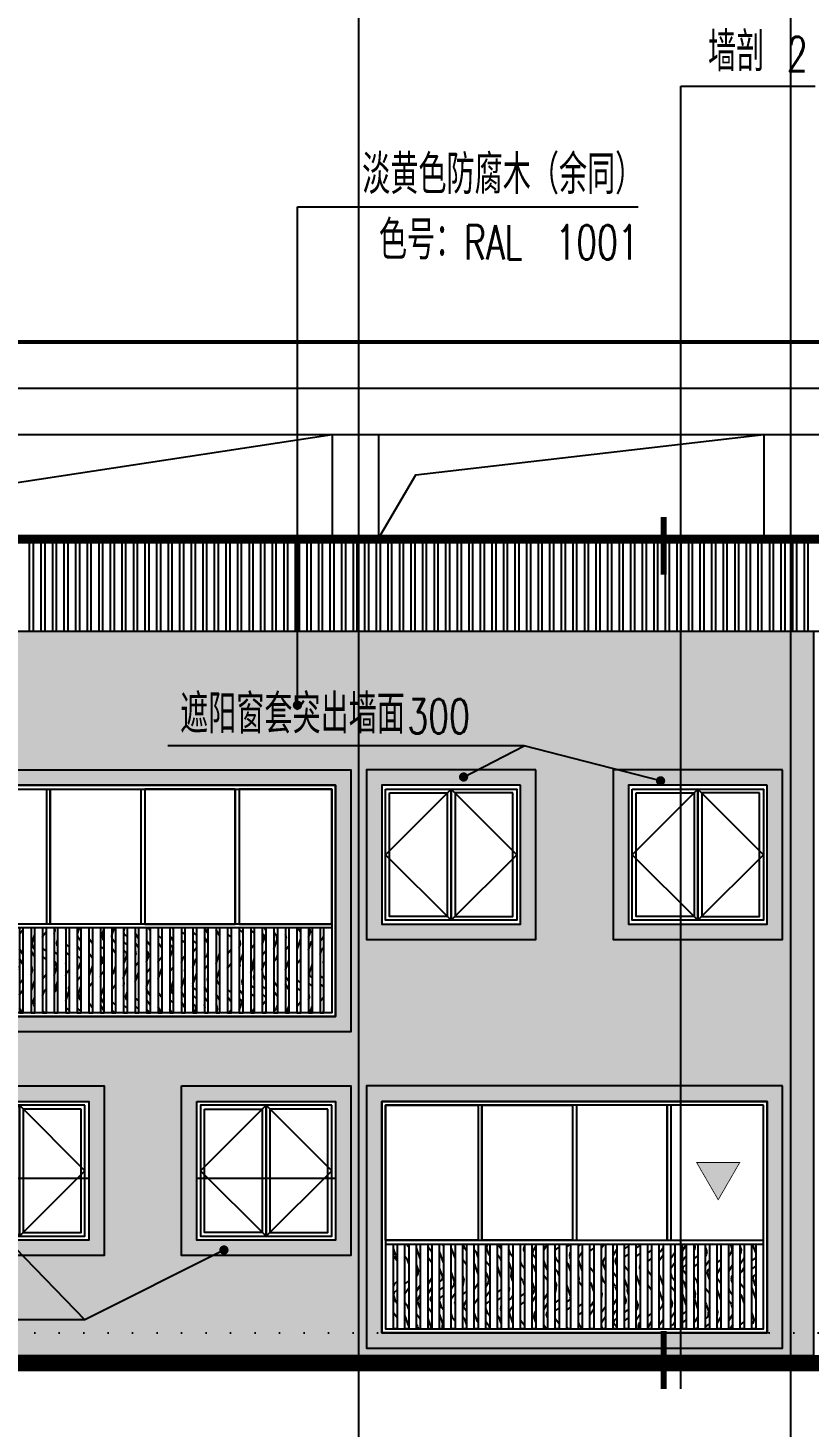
# Model space of a CAD drawing. Header units: millimetres. Extents: x -1048436 to -185795, y -983427 to 400387.
# Drawn here: x -718105 to -707973, y -742416 to -724270 of the extents above; entities that cross this region are included whole.
import ezdxf

# ---------------------------------------------------------------- set-up
doc = ezdxf.new("R2010")
doc.units = ezdxf.units.MM
doc.header["$LTSCALE"] = 500
doc.linetypes.add('A-FP_05$0$pln_L5$0$Col_L4$0$PHANTOM', pattern=[63.5, 31.75, -6.35, 6.35, -6.35, 6.35, -6.35])
doc.linetypes.add('DOT', pattern=[6.35, 0, -6.35])
for name, color, linetype in [('DIM_IDEN', 3, 'Continuous'), ('DIM_LEAD', 3, 'Continuous'), ('PUB_TEXT', 7, 'Continuous'), ('建-填充', 9, 'Continuous'), ('建-文字', 4, 'Continuous'), ('建-楼梯-扶手栏杆', 3, 'Continuous'), ('建-窗', 135, 'Continuous'), ('建-符号', 13, 'Continuous'), ('建-符号-引出', 150, 'Continuous'), ('楼层虚线', 1, 'Continuous')]:
    doc.layers.add(name, color=color, linetype=linetype)
doc.layers.add('建-非打-01', color=6, linetype='Continuous', plot=False)
doc.styles.add('_TCH_DIM', font='SIMPLEX', dxfattribs={"bigfont": 'GBCBIG'})

# ---------------------------------------------------------------- blocks, each defined once
blk = doc.blocks.new('ffghfjj')
at = {"layer": '建-填充', "linetype": 'A-FP_05$0$pln_L5$0$Col_L4$0$PHANTOM'}
h = blk.add_hatch(dxfattribs=at)
h.set_pattern_fill('木纹01', color=256, scale=200)
h.set_pattern_definition([(97.24753, (-684428.8, -478958.74), (-894.5332, 692.6834), [40, -760]), (97.24753, (-684437.5, -479524.36), (-894.5332, 692.6834), [80, -720]), (97.24753, (-684542.8, -479013.6), (-894.5332, 692.6834), [40, -760]), (97.24753, (-684561.6, -479499.8), (-894.5332, 692.6834), [40, -760]), (97.24753, (-684661.8, -479028.7), (-894.5332, 692.6834), [40, -760]), (97.24753, (-684646, -479470.2), (-894.5332, 692.6834), [40, -760]), (97.24753, (-684741.2, -479038.8), (-894.5332, 692.6834), [40, -760]), (97.24753, (-684765, -479485.4), (-894.5332, 692.6834), [40, -440, 40, -280]), (97.24753, (-684844.4, -479495.5), (-894.5332, 692.6834), [80, -400, 40, -280]), (97.24753, (-684958.4, -479550.3), (-894.5332, 692.6834), [40, -120, 40, -320, 40, -240]), (97.24753, (-685032.7, -479600.05), (-894.5332, 692.6834), [40, -160, 80, -520]), (97.24753, (-685138, -479089.25), (-894.5332, 692.6834), [40, -760]), (97.24753, (-685112.1, -479610.15), (-894.5332, 692.6834), [40, -200, 40, -520]), (142.24753, (-684348.05, -479593.6), (-793.6083, -100.9249), [113.1368, -1018.23405]), (142.24753, (-684433.83, -478919.06), (-793.6083, -100.9249), [226.27416, -905.0967]), (142.24753, (-684830.64, -478969.5), (-793.6083, -100.9249), [56.568, -1074.80285]), (142.24753, (-684824.2, -479654.2), (-793.6083, -100.9249), [169.7056, -961.66525]), (142.24753, (-684910, -478979.6), (-793.6083, -100.9249), [282.8427, -848.5281]), (142.24753, (-685029.04, -478994.75), (-793.6083, -100.9249), [169.7056, -961.66525]), (52.24753, (-685088.2, -479163.57), (-100.9249, 793.6083), [56.568, -1074.80285]), (52.24753, (-684418, -479360.6), (-100.9249, 793.6083), [113.1368, -1018.23405]), (52.24753, (-684740.5, -479361.3), (-100.9249, 793.6083), [113.1368, -1018.23405]), (52.24753, (-684612.05, -479103), (-100.9249, 793.6083), [113.1368, -1018.23405]), (52.24753, (-684924.45, -479183.06), (-100.9249, 793.6083), [113.1368, -1018.23405]), (52.24753, (-685008.86, -479153.5), (-100.9249, 793.6083), [169.7056, -961.66525]), (52.24753, (-684507.46, -479291.3), (-100.9249, 793.6083), [169.7056, -961.66525]), (52.24753, (-684562.3, -479177.3), (-100.9249, 793.6083), [169.7056, -961.66525]), (52.24753, (-684824.9, -479331.7), (-100.9249, 793.6083), [169.7056, -961.66525]), (52.24753, (-684874.7, -479257.4), (-100.9249, 793.6083), [169.7056, -961.66525]), (123.812577, (-684511.8, -479574.13), (-100.92491, 793.60832), [89.4427, -1699.4117]), (123.812577, (-684547.83, -478973.88), (-100.92491, 793.60832), [357.7709, -1431.0835]), (123.812577, (-684666.87, -478989.02), (-100.92491, 793.60832), [357.7709, -1431.0835]), (123.812577, (-684746.23, -478999.1), (-100.92491, 793.60832), [357.7712, -536, 178.888, -716.1952]), (123.812577, (-684875.36, -478934.9), (-100.92491, 793.60832), [89.4427, -1699.4117]), (123.812577, (-685062.3, -479684.46), (-100.92491, 793.60832), [89.4427, -1699.4117]), (123.812577, (-685143.04, -479049.57), (-100.92491, 793.60832), [178.88544, -1609.96894]), (70.682475, (-684403.56, -479157.14), (-100.92491, 793.60832), [178.88544, -1609.96894]), (70.682475, (-684566.63, -479460.14), (-100.92491, 793.60832), [178.88544, -1609.96894]), (70.682475, (-684447.6, -479445), (-100.92491, 793.60832), [89.4427, -1699.40894]), (70.682475, (-684651.04, -479430.55), (-100.92491, 793.60832), [268.32816, -1520.5262]), (70.682475, (-684671.23, -479271.83), (-100.92491, 793.60832), [178.88544, -1609.96894]), (70.682475, (-684721, -479197.5), (-100.92491, 793.60832), [178.88544, -1609.96894]), (70.682475, (-684770.1, -479445.7), (-100.92491, 793.60832), [89.4427, -1699.40894]), (70.682475, (-684854.5, -479416.1), (-100.92491, 793.60832), [89.4427, -1699.40894]), (70.682475, (-685053.58, -479118.84), (-100.92491, 793.60832), [89.4427, -1699.40894]), (70.682475, (-684770.77, -479123.2), (-100.92491, 793.60832), [89.4427, -1699.40894]), (70.682475, (-684963.44, -479510.6), (-100.92491, 793.60832), [268.32816, -1520.5262]), (70.682475, (-685037.75, -479560.37), (-100.92491, 793.60832), [178.88544, -1609.96894]), (70.682475, (-684855.18, -479093.6), (-100.92491, 793.60832), [89.44, -804.96, 89.44, -805.0144]), (70.682475, (-684983.62, -479351.88), (-100.92491, 793.60832), [178.88544, -1609.96894]), (70.682475, (-685068.03, -479322.3), (-100.92491, 793.60832), [178.88544, -1609.96894]), (70.682475, (-685117.1, -479570.47), (-100.92491, 793.60832), [178.88544, -1609.96894]), (70.682475, (-685147.4, -479332.4), (-100.92491, 793.60832), [178.88544, -1609.96894])])
h.paths.add_polyline_path([(24500, -48965), (24450, -48965), (24450, -50065), (24500, -50065)])
h.paths.add_polyline_path([(24650, -48965), (24600, -48965), (24600, -50065), (24650, -50065)])
h.paths.add_polyline_path([(24800, -48965), (24750, -48965), (24750, -50065), (24800, -50065)])
h.paths.add_polyline_path([(24950, -48965), (24900, -48965), (24900, -50065), (24950, -50065)])
h.paths.add_polyline_path([(25100, -48965), (25050, -48965), (25050, -50065), (25100, -50065)])
h.paths.add_polyline_path([(25250, -48965), (25200, -48965), (25200, -50065), (25250, -50065)])
h.paths.add_polyline_path([(25400, -48965), (25350, -48965), (25350, -50065), (25400, -50065)])
h.paths.add_polyline_path([(25550, -48965), (25500, -48965), (25500, -50065), (25550, -50065)])
h.paths.add_polyline_path([(25700, -48965), (25650, -48965), (25650, -50065), (25700, -50065)])
h.paths.add_polyline_path([(25850, -48965), (25800, -48965), (25800, -50065), (25850, -50065)])
h.paths.add_polyline_path([(26000, -48965), (25950, -48965), (25950, -50065), (26000, -50065)])
h.paths.add_polyline_path([(26150, -48965), (26100, -48965), (26100, -50065), (26150, -50065)])
h.paths.add_polyline_path([(26300, -48965), (26250, -48965), (26250, -50065), (26300, -50065)])
h.paths.add_polyline_path([(26450, -48965), (26400, -48965), (26400, -50065), (26450, -50065)])
h.paths.add_polyline_path([(26600, -48965), (26550, -48965), (26550, -50065), (26600, -50065)])
h.paths.add_polyline_path([(26750, -48965), (26700, -48965), (26700, -50065), (26750, -50065)])
h.paths.add_polyline_path([(26900, -48965), (26850, -48965), (26850, -50065), (26900, -50065)])
h.paths.add_polyline_path([(27050, -48965), (27000, -48965), (27000, -50065), (27050, -50065)])
h.paths.add_polyline_path([(27200, -48965), (27150, -48965), (27150, -50065), (27200, -50065)])
h.paths.add_polyline_path([(27350, -48965), (27300, -48965), (27300, -50065), (27350, -50065)])
h.paths.add_polyline_path([(27500, -48965), (27450, -48965), (27450, -50065), (27500, -50065)])
h.paths.add_polyline_path([(27650, -48965), (27600, -48965), (27600, -50065), (27650, -50065)])
h.paths.add_polyline_path([(27800, -48965), (27750, -48965), (27750, -50065), (27800, -50065)])
h.paths.add_polyline_path([(27950, -48965), (27900, -48965), (27900, -50065), (27950, -50065)])
h.paths.add_polyline_path([(28100, -48965), (28050, -48965), (28050, -50065), (28100, -50065)])
h.paths.add_polyline_path([(28250, -48965), (28200, -48965), (28200, -50065), (28250, -50065)])
h.paths.add_polyline_path([(28400, -48965), (28350, -48965), (28350, -50065), (28400, -50065)])
h.paths.add_polyline_path([(28550, -48965), (28500, -48965), (28500, -50065), (28550, -50065)])
h.paths.add_polyline_path([(28700, -48965), (28650, -48965), (28650, -50065), (28700, -50065)])
h.paths.add_polyline_path([(28850, -48965), (28800, -48965), (28800, -50065), (28850, -50065)])
h.paths.add_polyline_path([(29000, -48965), (28950, -48965), (28950, -50065), (29000, -50065)])
h.paths.add_polyline_path([(29150, -48965), (29100, -48965), (29100, -50065), (29150, -50065)])
for p, q in [((29250, -48915), (24350, -48915)), ((29250, -48965), (24350, -48965))]:
    blk.add_line(p, q)
for points in [[(24500, -48965), (24450, -48965), (24450, -50065), (24500, -50065)], [(24650, -48965), (24600, -48965), (24600, -50065), (24650, -50065)], [(24800, -48965), (24750, -48965), (24750, -50065), (24800, -50065)], [(24950, -48965), (24900, -48965), (24900, -50065), (24950, -50065)], [(25100, -48965), (25050, -48965), (25050, -50065), (25100, -50065)], [(25250, -48965), (25200, -48965), (25200, -50065), (25250, -50065)], [(25400, -48965), (25350, -48965), (25350, -50065), (25400, -50065)], [(25550, -48965), (25500, -48965), (25500, -50065), (25550, -50065)], [(25700, -48965), (25650, -48965), (25650, -50065), (25700, -50065)], [(25850, -48965), (25800, -48965), (25800, -50065), (25850, -50065)], [(26000, -48965), (25950, -48965), (25950, -50065), (26000, -50065)], [(26150, -48965), (26100, -48965), (26100, -50065), (26150, -50065)], [(26300, -48965), (26250, -48965), (26250, -50065), (26300, -50065)], [(26450, -48965), (26400, -48965), (26400, -50065), (26450, -50065)], [(26600, -48965), (26550, -48965), (26550, -50065), (26600, -50065)], [(26750, -48965), (26700, -48965), (26700, -50065), (26750, -50065)], [(26900, -48965), (26850, -48965), (26850, -50065), (26900, -50065)], [(27050, -48965), (27000, -48965), (27000, -50065), (27050, -50065)], [(27200, -48965), (27150, -48965), (27150, -50065), (27200, -50065)], [(27350, -48965), (27300, -48965), (27300, -50065), (27350, -50065)], [(27500, -48965), (27450, -48965), (27450, -50065), (27500, -50065)], [(27650, -48965), (27600, -48965), (27600, -50065), (27650, -50065)], [(27800, -48965), (27750, -48965), (27750, -50065), (27800, -50065)], [(27950, -48965), (27900, -48965), (27900, -50065), (27950, -50065)], [(28100, -48965), (28050, -48965), (28050, -50065), (28100, -50065)], [(28250, -48965), (28200, -48965), (28200, -50065), (28250, -50065)], [(28400, -48965), (28350, -48965), (28350, -50065), (28400, -50065)], [(28550, -48965), (28500, -48965), (28500, -50065), (28550, -50065)], [(28700, -48965), (28650, -48965), (28650, -50065), (28700, -50065)], [(28850, -48965), (28800, -48965), (28800, -50065), (28850, -50065)], [(29000, -48965), (28950, -48965), (28950, -50065), (29000, -50065)], [(29150, -48965), (29100, -48965), (29100, -50065), (29150, -50065)]]:
    blk.add_lwpolyline(points, close=True)
at = {"layer": '建-窗', "linetype": 'Continuous'}
for p, q in [((25550, -47165), (25550, -48915)), ((25600, -47165), (25600, -48915)), ((26825, -47165), (26825, -48915)), ((28000, -47165), (28000, -48915)), ((28050, -47165), (28050, -48915))]:
    blk.add_line(p, q, dxfattribs=at)
for points in [[(24100, -46915), (29500, -46915), (29500, -50315), (24100, -50315)], [(24300, -47115), (29300, -47115), (29300, -50115), (24300, -50115)], [(24350, -47165), (29250, -47165), (29250, -50065), (24350, -50065)], [(24350, -47165), (25550, -47165), (25550, -48915), (24350, -48915)], [(25600, -47165), (26775, -47165), (26775, -48915), (25600, -48915)], [(28000, -47165), (26825, -47165), (26825, -48915), (28000, -48915)], [(29250, -47165), (28050, -47165), (28050, -48915), (29250, -48915)]]:
    blk.add_lwpolyline(points, close=True, dxfattribs=at)
blk = doc.blocks.new('hgfhfgd')
at = {"layer": '建-窗', "linetype": 'Continuous'}
blk.add_line((32000, -47165), (32000, -48865), dxfattribs=at)
for points in [[(32900, -47115), (31100, -47115), (31100, -48915), (32900, -48915)], [(31150, -47165), (32000, -47165), (32000, -48865), (31150, -48865)], [(32000, -47165), (32850, -47165), (32850, -48865), (32000, -48865)], [(31200, -47215), (31950, -47215), (31950, -48815), (31200, -48815)], [(32800, -47215), (32050, -47215), (32050, -48815), (32800, -48815)]]:
    blk.add_lwpolyline(points, close=True, dxfattribs=at)
for points in [[(32000, -47165), (31150, -48015), (32000, -48865)], [(32000, -47165), (32850, -48015), (32000, -48865)]]:
    blk.add_lwpolyline(points, dxfattribs=at)
blk = doc.blocks.new('jiuyuanchuang')
at = {"layer": '建-符号'}
h = blk.add_hatch(color=8, dxfattribs=at)
h.dxf.hatch_style = 1
h.paths.add_polyline_path([(4207218, -3799772), (4207498, -3799288), (4206939, -3799288)])
at = {"layer": '建-符号', "color": 0, "const_width": 10}
blk.add_lwpolyline([(4207218, -3799772), (4207498, -3799288), (4206939, -3799288), (4207218, -3799772)], dxfattribs=at)

msp = doc.modelspace()

# ---------------------------------------------------------------- hatches: boundary and pattern name
at = {"layer": '建-填充', "linetype": 'A-FP_05$0$pln_L5$0$Col_L4$0$PHANTOM'}
h = msp.add_hatch(dxfattribs=at)
h.set_pattern_fill('木纹01', color=256, scale=200, angle=-97.24753)
h.set_pattern_definition([(360, (-728175.4, -637704.3), (800, 800), [40, -760]), (360, (-728735.4, -637624.3), (800, 800), [80, -720]), (360, (-728215.4, -637584.3), (800, 800), [40, -760]), (360, (-728695.4, -637504.3), (800, 800), [40, -760]), (360, (-728215.4, -637464.3), (800, 800), [40, -760]), (360, (-728655.4, -637424.3), (800, 800), [40, -760]), (360, (-728215.4, -637384.3), (800, 800), [40, -760]), (360, (-728655.4, -637304.3), (800, 800), [40, -440, 40, -280]), (360, (-728655.4, -637224.3), (800, 800), [80, -400, 40, -280]), (360, (-728695.4, -637104.3), (800, 800), [40, -120, 40, -320, 40, -240]), (360, (-728735.4, -637024.3), (800, 800), [40, -160, 80, -520]), (360, (-728215.4, -636984.3), (800, 800), [40, -760]), (360, (-728735.4, -636944.3), (800, 800), [40, -200, 40, -520]), (45, (-728815.4, -637704.33), (1e-07, 800), [113.137, -1018.234]), (45, (-728135.4, -637704.33), (1e-07, 800), [226.274, -905.0967]), (45, (-728135.4, -637304.33), (1e-07, 800), [56.568, -1074.803]), (45, (-728815.4, -637224.33), (1e-07, 800), [169.7056, -961.665]), (45, (-728135.4, -637224.33), (1e-07, 800), [282.843, -848.528]), (45, (-728135.4, -637104.33), (1e-07, 800), [169.7056, -961.665]), (315, (-728295.4, -637024.33), (800, -1e-07), [56.568, -1074.803]), (315, (-728575.4, -637664.33), (800, -1e-07), [113.137, -1018.234]), (315, (-728535.4, -637344.33), (800, -1e-07), [113.137, -1018.234]), (315, (-728295.4, -637504.33), (800, -1e-07), [113.137, -1018.234]), (315, (-728335.4, -637184.33), (800, -1e-07), [113.137, -1018.234]), (315, (-728295.4, -637104.33), (800, -1e-07), [169.7056, -961.665]), (315, (-728495.4, -637584.33), (800, -1e-07), [169.7056, -961.665]), (315, (-728375.4, -637544.33), (800, -1e-07), [169.7056, -961.665]), (315, (-728495.4, -637264.33), (800, -1e-07), [169.7056, -961.665]), (315, (-728415.4, -637224.33), (800, -1e-07), [169.7056, -961.665]), (26.56505, (-728775.4, -637544.33), (800, 2e-07), [89.443, -1699.4117]), (26.56505, (-728175.4, -637584.33), (800, 2e-07), [357.771, -1431.0835]), (26.56505, (-728175.4, -637464.33), (800, 2e-07), [357.771, -1431.0835]), (26.56505, (-728175.4, -637384.33), (800, 2e-07), [357.7712, -536, 178.888, -716.1952]), (26.56505, (-728095.4, -637264.33), (800, 2e-07), [89.443, -1699.4117]), (26.56505, (-728815.4, -636984.33), (800, 2e-07), [89.443, -1699.4117]), (26.56505, (-728175.4, -636984.33), (800, 2e-07), [178.8854, -1609.969]), (333.43495, (-728375.4, -637704.33), (800, -5e-07), [178.8854, -1609.969]), (333.43495, (-728655.4, -637504.33), (800, -5e-07), [178.8854, -1609.969]), (333.43495, (-728655.4, -637624.33), (800, -5e-07), [89.443, -1699.409]), (333.43495, (-728615.4, -637424.33), (800, -5e-07), [268.328, -1520.526]), (333.43495, (-728455.4, -637424.33), (800, -5e-07), [178.8854, -1609.969]), (333.43495, (-728375.4, -637384.33), (800, -5e-07), [178.8854, -1609.969]), (333.43495, (-728615.4, -637304.33), (800, -5e-07), [89.443, -1699.409]), (333.43495, (-728575.4, -637224.33), (800, -5e-07), [89.443, -1699.409]), (333.43495, (-728255.4, -637064.33), (800, -5e-07), [89.443, -1699.409]), (333.43495, (-728295.4, -637344.33), (800, -5e-07), [89.443, -1699.409]), (333.43495, (-728655.4, -637104.33), (800, -5e-07), [268.328, -1520.526]), (333.43495, (-728695.4, -637024.33), (800, -5e-07), [178.8854, -1609.969]), (333.43495, (-728255.4, -637264.33), (800, -5e-07), [89.44, -804.96, 89.44, -805.0144]), (333.43495, (-728495.4, -637104.33), (800, -5e-07), [178.8854, -1609.969]), (333.43495, (-728455.4, -637024.33), (800, -5e-07), [178.8854, -1609.969]), (333.43495, (-728695.4, -636944.33), (800, -5e-07), [178.8854, -1609.969]), (333.43495, (-728455.4, -636944.33), (800, -5e-07), [178.8854, -1609.969])])
h.paths.add_polyline_path([(-707915.4, -741492.9), (-719715.4, -741492.9), (-719715.4, -732092.9), (-707915.4, -732092.9)])
h.paths.add_polyline_path([(-719115.4, -738192.9), (-717315.4, -738192.9), (-717315.4, -739992.9), (-719115.4, -739992.9)], flags=16)
h.paths.add_polyline_path([(-713515.4, -738192.9), (-708515.4, -738192.9), (-708515.4, -741192.9), (-713515.4, -741192.9)], flags=16)
h.paths.add_polyline_path([(-715915.4, -738192.9), (-714115.4, -738192.9), (-714115.4, -739992.9), (-715915.4, -739992.9)], flags=16)
h.paths.add_polyline_path([(-714115.4, -734092.9), (-719115.4, -734092.9), (-719115.4, -737092.9), (-714115.4, -737092.9)], flags=16)
h.paths.add_polyline_path([(-711715.4, -734092.9), (-713515.4, -734092.9), (-713515.4, -735892.9), (-711715.4, -735892.9)], flags=16)
h.paths.add_polyline_path([(-708515.4, -734092.9), (-710315.4, -734092.9), (-710315.4, -735892.9), (-708515.4, -735892.9)], flags=16)

# ---------------------------------------------------------------- linework, layer by layer
for p, q in [((-735512.7, -728342.9), (-705115.4, -728342.9)), ((-735512.7, -728942.9), (-705115.4, -728942.9)), ((-735512.7, -729542.9), (-705115.4, -729542.9)), ((-714159.2, -729542.9), (-714159.2, -730892.9)), ((-713559.2, -729542.9), (-713559.2, -730892.9)), ((-708559.2, -729542.9), (-708559.2, -730892.9)), ((-735512.7, -732092.9), (-694297.8, -732092.9)), ((-760892, -741492.9), (-669551.6, -741492.9))]:
    msp.add_line(p, q)
for points, const_width in [([(-755312.7, -741492.9), (-755312.7, -727592.9), (-739012.7, -727592.9), (-739012.7, -718592.9), (-735512.7, -718592.9), (-735512.7, -730892.9), (-705115.4, -730892.9), (-705115.4, -726492.9), (-693115.4, -726492.9), (-693115.4, -723492.9), (-681765.4, -723492.9), (-681765.4, -727692.9), (-674412.6, -727692.9), (-674412.6, -741592.9)], 100), ([(-735512.7, -728342.9), (-705115.4, -728342.9)], 50), ([(-764523.3, -741592.9), (-667991.7, -741592.9)], 200)]:
    msp.add_lwpolyline(points, dxfattribs=dict(const_width=const_width))
for points in [[(-719159.2, -730892.9), (-718414.8, -730189.6), (-714159.2, -729542.9)], [(-713559.2, -730892.9), (-713073, -730066.5), (-708559.2, -729542.9)]]:
    msp.add_lwpolyline(points)
for points in [[(-707915.4, -741492.9), (-719715.4, -741492.9), (-719715.4, -732092.9), (-707915.4, -732092.9)], [(-711515.4, -733892.9), (-713715.4, -733892.9), (-713715.4, -736092.9), (-711515.4, -736092.9)], [(-708315.4, -733892.9), (-710515.4, -733892.9), (-710515.4, -736092.9), (-708315.4, -736092.9)], [(-714115.4, -734092.9), (-719115.4, -734092.9), (-719115.4, -737092.9), (-714115.4, -737092.9)], [(-711715.4, -734092.9), (-713515.4, -734092.9), (-713515.4, -735892.9), (-711715.4, -735892.9)], [(-708515.4, -734092.9), (-710315.4, -734092.9), (-710315.4, -735892.9), (-708515.4, -735892.9)], [(-719315.4, -737992.9), (-717115.4, -737992.9), (-717115.4, -740192.9), (-719315.4, -740192.9)], [(-716115.4, -737992.9), (-713915.4, -737992.9), (-713915.4, -740192.9), (-716115.4, -740192.9)], [(-719115.4, -738192.9), (-717315.4, -738192.9), (-717315.4, -739992.9), (-719115.4, -739992.9)], [(-715915.4, -738192.9), (-714115.4, -738192.9), (-714115.4, -739992.9), (-715915.4, -739992.9)], [(-713515.4, -738192.9), (-708515.4, -738192.9), (-708515.4, -741192.9), (-713515.4, -741192.9)]]:
    msp.add_lwpolyline(points, close=True)
at = {"layer": 'DIM_IDEN'}
for p, q in [((-709634.3, -725022.7), (-707893.6, -725022.7)), ((-709634.3, -741921.6), (-709634.3, -725022.7))]:
    msp.add_line(p, q, dxfattribs=at)
at = {"layer": 'DIM_IDEN', "const_width": 75}
for points in [[(-709859.3, -731362.1), (-709859.3, -730612.1)], [(-709859.3, -741921.6), (-709859.3, -741171.6)]]:
    msp.add_lwpolyline(points, dxfattribs=at)
at = {"layer": 'DIM_LEAD'}
for p, q in [((-714609.7, -733052.9), (-714609.7, -726590.8)), ((-714609.7, -726590.8), (-710189.8, -726590.8))]:
    msp.add_line(p, q, dxfattribs=at)
at = {"layer": 'DIM_LEAD', "const_width": 60}
msp.add_lwpolyline([(-714609.7, -733082.9, 1), (-714609.7, -733022.9, 1)], format="xyb", close=True, dxfattribs=at)
at = {"layer": '建-楼梯-扶手栏杆'}
for p, q in [((-735512.7, -730892.9), (-705115.4, -730892.9)), ((-735512.7, -730942.9), (-705115.4, -730942.9)), ((-718087.7, -730942.9), (-718087.7, -732092.9)), ((-718037.7, -730942.9), (-718037.7, -732092.9)), ((-717937.7, -730942.9), (-717937.7, -732092.9)), ((-717887.7, -730942.9), (-717887.7, -732092.9)), ((-717787.7, -730942.9), (-717787.7, -732092.9)), ((-717737.7, -730942.9), (-717737.7, -732092.9)), ((-717637.7, -730942.9), (-717637.7, -732092.9)), ((-717587.7, -730942.9), (-717587.7, -732092.9)), ((-717487.7, -730942.9), (-717487.7, -732092.9)), ((-717437.7, -730942.9), (-717437.7, -732092.9)), ((-717337.7, -730942.9), (-717337.7, -732092.9)), ((-717287.7, -730942.9), (-717287.7, -732092.9)), ((-717187.7, -730942.9), (-717187.7, -732092.9)), ((-717137.7, -730942.9), (-717137.7, -732092.9)), ((-717037.7, -730942.9), (-717037.7, -732092.9)), ((-716987.7, -730942.9), (-716987.7, -732092.9)), ((-716887.7, -730942.9), (-716887.7, -732092.9)), ((-716837.7, -730942.9), (-716837.7, -732092.9)), ((-716737.7, -730942.9), (-716737.7, -732092.9)), ((-716687.7, -730942.9), (-716687.7, -732092.9)), ((-716587.7, -730942.9), (-716587.7, -732092.9)), ((-716537.7, -730942.9), (-716537.7, -732092.9)), ((-716437.7, -730942.9), (-716437.7, -732092.9)), ((-716387.7, -730942.9), (-716387.7, -732092.9)), ((-716287.7, -730942.9), (-716287.7, -732092.9)), ((-716237.7, -730942.9), (-716237.7, -732092.9)), ((-716137.7, -730942.9), (-716137.7, -732092.9)), ((-716087.7, -730942.9), (-716087.7, -732092.9)), ((-715987.7, -730942.9), (-715987.7, -732092.9)), ((-715937.7, -730942.9), (-715937.7, -732092.9)), ((-715837.7, -730942.9), (-715837.7, -732092.9)), ((-715787.7, -730942.9), (-715787.7, -732092.9)), ((-715687.7, -730942.9), (-715687.7, -732092.9)), ((-715637.7, -730942.9), (-715637.7, -732092.9)), ((-715537.7, -730942.9), (-715537.7, -732092.9)), ((-715487.7, -730942.9), (-715487.7, -732092.9)), ((-715387.7, -730942.9), (-715387.7, -732092.9)), ((-715337.7, -730942.9), (-715337.7, -732092.9)), ((-715237.7, -730942.9), (-715237.7, -732092.9)), ((-715187.7, -730942.9), (-715187.7, -732092.9)), ((-715087.7, -730942.9), (-715087.7, -732092.9)), ((-715037.7, -730942.9), (-715037.7, -732092.9)), ((-714937.7, -730942.9), (-714937.7, -732092.9)), ((-714887.7, -730942.9), (-714887.7, -732092.9)), ((-714787.7, -730942.9), (-714787.7, -732092.9)), ((-714737.7, -730942.9), (-714737.7, -732092.9)), ((-714637.7, -730942.9), (-714637.7, -732092.9)), ((-714587.7, -730942.9), (-714587.7, -732092.9)), ((-714487.7, -730942.9), (-714487.7, -732092.9)), ((-714437.7, -730942.9), (-714437.7, -732092.9)), ((-714337.7, -730942.9), (-714337.7, -732092.9)), ((-714287.7, -730942.9), (-714287.7, -732092.9)), ((-714187.7, -730942.9), (-714187.7, -732092.9)), ((-714137.7, -730942.9), (-714137.7, -732092.9)), ((-714037.7, -730942.9), (-714037.7, -732092.9)), ((-713987.7, -730942.9), (-713987.7, -732092.9)), ((-713887.7, -730942.9), (-713887.7, -732092.9)), ((-713837.7, -730942.9), (-713837.7, -732092.9)), ((-713737.7, -730942.9), (-713737.7, -732092.9)), ((-713687.7, -730942.9), (-713687.7, -732092.9)), ((-713587.7, -730942.9), (-713587.7, -732092.9)), ((-713537.7, -730942.9), (-713537.7, -732092.9)), ((-713437.7, -730942.9), (-713437.7, -732092.9)), ((-713387.7, -730942.9), (-713387.7, -732092.9)), ((-713287.7, -730942.9), (-713287.7, -732092.9)), ((-713237.7, -730942.9), (-713237.7, -732092.9)), ((-713137.7, -730942.9), (-713137.7, -732092.9)), ((-713087.7, -730942.9), (-713087.7, -732092.9)), ((-712987.7, -730942.9), (-712987.7, -732092.9)), ((-712937.7, -730942.9), (-712937.7, -732092.9)), ((-712837.7, -730942.9), (-712837.7, -732092.9)), ((-712787.7, -730942.9), (-712787.7, -732092.9)), ((-712687.7, -730942.9), (-712687.7, -732092.9)), ((-712637.7, -730942.9), (-712637.7, -732092.9)), ((-712537.7, -730942.9), (-712537.7, -732092.9)), ((-712487.7, -730942.9), (-712487.7, -732092.9)), ((-712387.7, -730942.9), (-712387.7, -732092.9)), ((-712337.7, -730942.9), (-712337.7, -732092.9)), ((-712237.7, -730942.9), (-712237.7, -732092.9)), ((-712187.7, -730942.9), (-712187.7, -732092.9)), ((-712087.7, -730942.9), (-712087.7, -732092.9)), ((-712037.7, -730942.9), (-712037.7, -732092.9)), ((-711937.7, -730942.9), (-711937.7, -732092.9)), ((-711887.7, -730942.9), (-711887.7, -732092.9)), ((-711787.7, -730942.9), (-711787.7, -732092.9)), ((-711737.7, -730942.9), (-711737.7, -732092.9)), ((-711637.7, -730942.9), (-711637.7, -732092.9)), ((-711587.7, -730942.9), (-711587.7, -732092.9)), ((-711487.7, -730942.9), (-711487.7, -732092.9)), ((-711437.7, -730942.9), (-711437.7, -732092.9)), ((-711337.7, -730942.9), (-711337.7, -732092.9)), ((-711287.7, -730942.9), (-711287.7, -732092.9)), ((-711187.7, -730942.9), (-711187.7, -732092.9)), ((-711137.7, -730942.9), (-711137.7, -732092.9)), ((-711037.7, -730942.9), (-711037.7, -732092.9)), ((-710987.7, -730942.9), (-710987.7, -732092.9)), ((-710887.7, -730942.9), (-710887.7, -732092.9)), ((-710837.7, -730942.9), (-710837.7, -732092.9)), ((-710737.7, -730942.9), (-710737.7, -732092.9)), ((-710687.7, -730942.9), (-710687.7, -732092.9)), ((-710587.7, -730942.9), (-710587.7, -732092.9)), ((-710537.7, -730942.9), (-710537.7, -732092.9)), ((-710437.7, -730942.9), (-710437.7, -732092.9)), ((-710387.7, -730942.9), (-710387.7, -732092.9)), ((-710287.7, -730942.9), (-710287.7, -732092.9)), ((-710237.7, -730942.9), (-710237.7, -732092.9)), ((-710137.7, -730942.9), (-710137.7, -732092.9)), ((-710087.7, -730942.9), (-710087.7, -732092.9)), ((-709987.7, -730942.9), (-709987.7, -732092.9)), ((-709937.7, -730942.9), (-709937.7, -732092.9)), ((-709837.7, -730942.9), (-709837.7, -732092.9)), ((-709787.7, -730942.9), (-709787.7, -732092.9)), ((-709687.7, -730942.9), (-709687.7, -732092.9)), ((-709637.7, -730942.9), (-709637.7, -732092.9)), ((-709537.7, -730942.9), (-709537.7, -732092.9)), ((-709487.7, -730942.9), (-709487.7, -732092.9)), ((-709387.7, -730942.9), (-709387.7, -732092.9)), ((-709337.7, -730942.9), (-709337.7, -732092.9)), ((-709237.7, -730942.9), (-709237.7, -732092.9)), ((-709187.7, -730942.9), (-709187.7, -732092.9)), ((-709087.7, -730942.9), (-709087.7, -732092.9)), ((-709037.7, -730942.9), (-709037.7, -732092.9)), ((-708937.7, -730942.9), (-708937.7, -732092.9)), ((-708887.7, -730942.9), (-708887.7, -732092.9)), ((-708787.7, -730942.9), (-708787.7, -732092.9)), ((-708737.7, -730942.9), (-708737.7, -732092.9)), ((-708637.7, -730942.9), (-708637.7, -732092.9)), ((-708587.7, -730942.9), (-708587.7, -732092.9)), ((-708487.7, -730942.9), (-708487.7, -732092.9)), ((-708437.7, -730942.9), (-708437.7, -732092.9)), ((-708337.7, -730942.9), (-708337.7, -732092.9)), ((-708287.7, -730942.9), (-708287.7, -732092.9)), ((-708187.7, -730942.9), (-708187.7, -732092.9)), ((-708137.7, -730942.9), (-708137.7, -732092.9)), ((-708037.7, -730942.9), (-708037.7, -732092.9)), ((-707987.7, -730942.9), (-707987.7, -732092.9))]:
    msp.add_line(p, q, dxfattribs=at)
at = {"layer": '建-符号-引出'}
for p, q in [((-711666.6, -733578.8), (-716288.8, -733578.8)), ((-712454.4, -733985.2), (-711666.6, -733578.8)), ((-709898.9, -734034.7), (-711666.6, -733578.8)), ((-709898.9, -734034.7), (-711666.6, -733578.8)), ((-718273.4, -740085.9), (-717368.4, -741027.1)), ((-715563, -740120.4), (-717368.4, -741027.1)), ((-715563, -740120.4), (-717368.4, -741027.1)), ((-717368.4, -741027.1), (-721990.5, -741027.1))]:
    msp.add_line(p, q, dxfattribs=at)
at = {"layer": '建-符号-引出', "const_width": 60}
for points in [[(-712481, -733999, 1), (-712427.7, -733971.5, 1)], [(-709869.8, -734042.2, 1), (-709927.9, -734027.2, 1)], [(-709869.8, -734042.2, 1), (-709927.9, -734027.2, 1)], [(-715536.2, -740106.9, 1), (-715589.8, -740133.9, 1)], [(-715536.2, -740106.9, 1), (-715589.8, -740133.9, 1)]]:
    msp.add_lwpolyline(points, format="xyb", close=True, dxfattribs=at)
at = {"layer": '建-非打-01'}
for p, q in [((-713815.4, -722005.4), (-713815.4, -743021.7)), ((-708215.4, -722005.4), (-708215.4, -743021.7))]:
    msp.add_line(p, q, dxfattribs=at)
for points in [[(-719115.4, -738192.9), (-717315.4, -738192.9), (-717315.4, -739192.9), (-719115.4, -739192.9)], [(-715915.4, -738192.9), (-714115.4, -738192.9), (-714115.4, -739192.9), (-715915.4, -739192.9)]]:
    msp.add_lwpolyline(points, close=True, dxfattribs=at)
at = {"layer": '楼层虚线', "linetype": 'DOT', "ltscale": 0.1}
msp.add_line((-763116.5, -741192.9), (-669551.6, -741192.9), dxfattribs=at)

# ---------------------------------------------------------------- block references
for name, p in [('ffghfjj', (-743415.4, -686977.5)), ('hgfhfgd', (-744615.4, -686977.5)), ('hgfhfgd', (-741415.4, -686977.5))]:
    msp.add_blockref(name, p)
at = {"xscale": -1}
for name, p, rotation in [('ffghfjj', (-684215.4, -691077.5), 359.9999995721182), ('jiuyuanchuang', (477659, -6282429), 239.9999999999741)]:
    msp.add_blockref(name, p, dxfattribs=dict(at, rotation=rotation))
for p in [(-686215.4, -691077.5), (-683015.4, -691077.5)]:
    msp.add_blockref('hgfhfgd', p, dxfattribs=at)

# ---------------------------------------------------------------- texts
at = {"layer": 'PUB_TEXT', "style": '_TCH_DIM'}
for s, p in [('墙剖', (-709283.4, -724831.7)), ('淡黄色防腐木（余同）', (-713769.4, -726422.1)), ('色号：', (-713553.2, -727273.3))]:
    msp.add_text(s, height=506.38, dxfattribs=at).set_placement(p)
at = {"layer": 'PUB_TEXT', "style": '_TCH_DIM', "width": 0.705882}
for s, height, p in [('2', 446.2, (-708261.1, -724831.7)), ('RAL', 446.25, (-712447.3, -727273.3)), ('1001', 446.25, (-711262.3, -727273.3))]:
    msp.add_text(s, height=height, dxfattribs=at).set_placement(p)
at = {"layer": '建-文字', "style": '_TCH_DIM'}
msp.add_text('遮阳窗套突出墙面', height=506.38, dxfattribs=at).set_placement((-716131.3, -733421.3))
at = {"layer": '建-文字', "style": '_TCH_DIM', "width": 0.705882}
msp.add_text('300', height=446.25, dxfattribs=at).set_placement((-713182.4, -733421.3))

doc.saveas('drawing.dxf')
